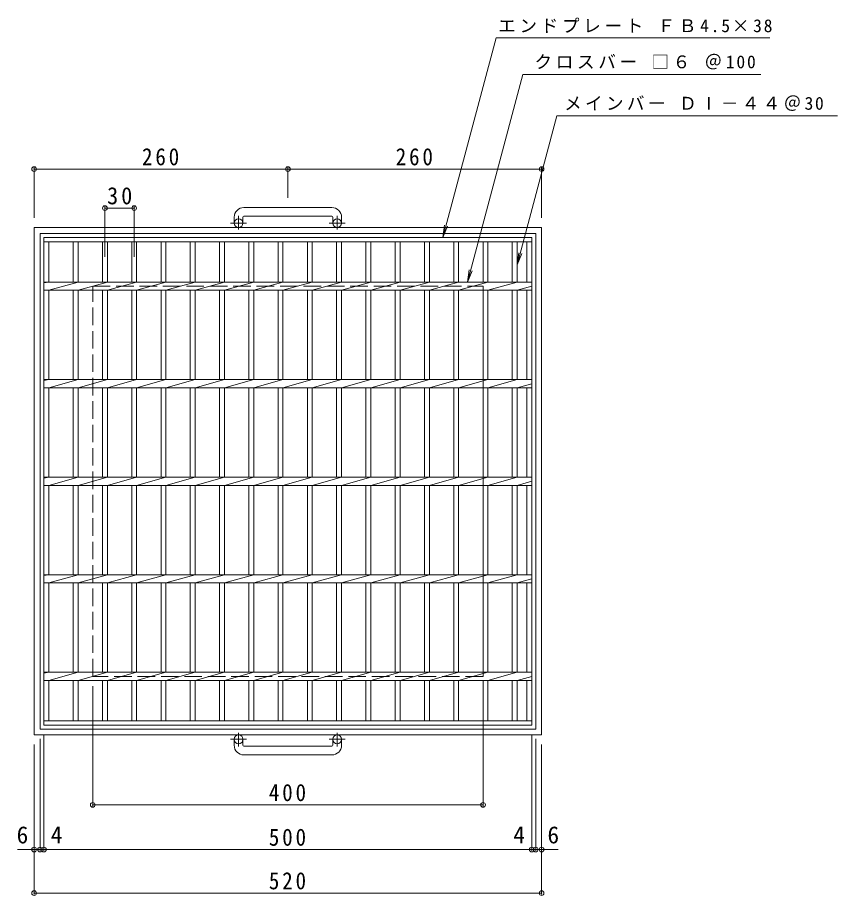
# Model space of a CAD drawing. Units: millimetres at full size, sheet at 1:6. Extents: x -721 to 1022, y -820 to 779.
# Drawn here: x -713 to 127, y -121 to 779 of the extents above; entities that cross this region are included whole.
import ezdxf
from ezdxf.enums import TextEntityAlignment as Align

# ---------------------------------------------------------------- set-up
doc = ezdxf.new("R2010")
doc.units = ezdxf.units.MM
doc.header["$LTSCALE"] = 6
doc.header["$PDMODE"] = 32
doc.header["$PDSIZE"] = 4.8
doc.linetypes.add('CHAIN1', pattern=[8, 5, -1, 1, -1])
doc.linetypes.add('DASHED3', pattern=[4, 3, -1])
for name, color, linetype, lineweight in [('B-0_通り芯', 3, 'Continuous', 9), ('B-1_ピット', 2, 'Continuous', 9), ('B-2_蓋', 3, 'Continuous', 9), ('B-4_寸法', 7, 'Continuous', 9), ('B-5_仕様文', 7, 'Continuous', 9)]:
    doc.layers.add(name, color=color, linetype=linetype, lineweight=lineweight)
doc.styles.add('ＭＳ ゴシック', font='')
doc.styles.get('ＭＳ ゴシック').set_extended_font_data('MS Gothic')

msp = doc.modelspace()

# ---------------------------------------------------------------- linework, layer by layer
at = {"layer": 'B-0_通り芯'}
for p, q in [((-680.928, 508.211), (-685.929, 507.211)), ((-650.929, 508.211), (-680.928, 499.731)), ((-620.929, 508.211), (-650.929, 499.731)), ((-590.93, 508.211), (-620.929, 499.731)), ((-560.93, 508.211), (-590.93, 499.731)), ((-530.931, 508.211), (-560.93, 499.731)), ((-500.931, 508.211), (-530.931, 499.731)), ((-470.931, 508.211), (-500.931, 499.731)), ((-440.932, 508.211), (-470.932, 499.731)), ((-410.932, 508.211), (-440.932, 499.731)), ((-380.933, 508.211), (-410.933, 499.731)), ((-350.933, 508.211), (-380.933, 499.731)), ((-320.934, 508.211), (-350.934, 499.731)), ((-290.934, 508.211), (-320.934, 499.731)), ((-260.935, 508.211), (-290.934, 499.731)), ((-230.935, 508.211), (-260.934, 499.731)), ((-200.935, 508.211), (-230.934, 499.731)), ((-185.929, 503.973), (-200.934, 499.731)), ((-680.928, 408.211), (-685.929, 407.211)), ((-650.929, 408.211), (-680.928, 399.731)), ((-620.929, 408.211), (-650.929, 399.731)), ((-590.93, 408.211), (-620.929, 399.731)), ((-560.93, 408.211), (-590.93, 399.731)), ((-530.931, 408.211), (-560.93, 399.731)), ((-500.931, 408.211), (-530.931, 399.731)), ((-470.931, 408.211), (-500.931, 399.731)), ((-440.932, 408.211), (-470.932, 399.731)), ((-410.932, 408.211), (-440.932, 399.731)), ((-380.933, 408.211), (-410.933, 399.731)), ((-350.933, 408.211), (-380.933, 399.731)), ((-320.934, 408.211), (-350.934, 399.731)), ((-290.934, 408.211), (-320.934, 399.731)), ((-260.935, 408.211), (-290.934, 399.731)), ((-230.935, 408.211), (-260.934, 399.731)), ((-200.935, 408.211), (-230.934, 399.731)), ((-185.929, 403.973), (-200.934, 399.731)), ((-680.928, 308.211), (-685.929, 307.211)), ((-650.929, 308.211), (-680.928, 299.731)), ((-620.929, 308.211), (-650.929, 299.731)), ((-590.93, 308.211), (-620.929, 299.731)), ((-560.93, 308.211), (-590.93, 299.731)), ((-530.931, 308.211), (-560.93, 299.731)), ((-500.931, 308.211), (-530.931, 299.731)), ((-470.931, 308.211), (-500.931, 299.731)), ((-440.932, 308.211), (-470.932, 299.731)), ((-410.932, 308.211), (-440.932, 299.731)), ((-380.933, 308.211), (-410.933, 299.731)), ((-350.933, 308.211), (-380.933, 299.731)), ((-320.934, 308.211), (-350.934, 299.731)), ((-290.934, 308.211), (-320.934, 299.731)), ((-260.935, 308.211), (-290.934, 299.731)), ((-230.935, 308.211), (-260.934, 299.731)), ((-200.935, 308.211), (-230.934, 299.731)), ((-185.929, 303.973), (-200.934, 299.731)), ((-680.928, 208.211), (-685.929, 207.211)), ((-650.929, 208.211), (-680.928, 199.731)), ((-620.929, 208.211), (-650.929, 199.731)), ((-590.93, 208.211), (-620.929, 199.731)), ((-560.93, 208.211), (-590.93, 199.731)), ((-530.931, 208.211), (-560.93, 199.731)), ((-500.931, 208.211), (-530.931, 199.731)), ((-470.931, 208.211), (-500.931, 199.731)), ((-440.932, 208.211), (-470.932, 199.731)), ((-410.932, 208.211), (-440.932, 199.731)), ((-380.933, 208.211), (-410.933, 199.731)), ((-350.933, 208.211), (-380.933, 199.731)), ((-320.934, 208.211), (-350.934, 199.731)), ((-290.934, 208.211), (-320.934, 199.731)), ((-260.935, 208.211), (-290.934, 199.731)), ((-230.935, 208.211), (-260.934, 199.731)), ((-200.935, 208.211), (-230.934, 199.731)), ((-185.929, 203.973), (-200.934, 199.731)), ((-680.928, 108.211), (-685.929, 107.211)), ((-650.929, 108.211), (-680.928, 99.731)), ((-620.929, 108.211), (-650.929, 99.731)), ((-590.93, 108.211), (-620.929, 99.731)), ((-560.93, 108.211), (-590.93, 99.731)), ((-530.931, 108.211), (-560.93, 99.731)), ((-500.931, 108.211), (-530.931, 99.731)), ((-470.931, 108.211), (-500.931, 99.731)), ((-440.932, 108.211), (-470.932, 99.731)), ((-410.932, 108.211), (-440.932, 99.731)), ((-380.933, 108.211), (-410.933, 99.731)), ((-350.933, 108.211), (-380.933, 99.731)), ((-320.934, 108.211), (-350.934, 99.731)), ((-290.934, 108.211), (-320.934, 99.731)), ((-260.935, 108.211), (-290.934, 99.731)), ((-230.935, 108.211), (-260.934, 99.731)), ((-200.935, 108.211), (-230.934, 99.731)), ((-185.929, 103.973), (-200.934, 99.731))]:
    msp.add_line(p, q, dxfattribs=at)
at = {"layer": 'B-1_ピット', "linetype": 'CHAIN1'}
for p, q in [((-486.428, 561.863), (-486.428, 575.961)), ((-385.428, 561.863), (-385.428, 575.961)), ((-478.265, 568.471), (-494.672, 568.471)), ((-377.265, 568.471), (-393.672, 568.471)), ((-486.428, 46.077), (-486.428, 31.98)), ((-385.428, 46.077), (-385.428, 31.98)), ((-478.265, 39.47), (-494.672, 39.47)), ((-377.265, 39.47), (-393.672, 39.47))]:
    msp.add_line(p, q, dxfattribs=at)
at = {"layer": 'B-1_ピット'}
for p, q in [((-390.928, 584.571), (-480.928, 584.571)), ((-490.928, 574.571), (-490.928, 568.471)), ((-481.928, 574.571), (-481.928, 568.471)), ((-480.928, 575.571), (-390.928, 575.571)), ((-389.928, 574.571), (-389.928, 568.471)), ((-380.928, 574.571), (-380.928, 568.471)), ((-695.928, 563.971), (-175.928, 563.971)), ((-695.928, 563.971), (-695.928, 43.971)), ((-689.929, 557.971), (-181.928, 557.971)), ((-689.929, 557.971), (-689.929, 49.971)), ((-181.928, 557.971), (-181.928, 49.971)), ((-175.928, 563.971), (-175.928, 43.971)), ((-689.929, 49.971), (-181.928, 49.971)), ((-695.928, 43.971), (-175.928, 43.971)), ((-490.928, 33.37), (-490.928, 39.47)), ((-481.928, 33.37), (-481.928, 39.47)), ((-389.928, 33.37), (-389.928, 39.47)), ((-380.928, 33.37), (-380.928, 39.47)), ((-480.928, 32.37), (-390.928, 32.37)), ((-390.928, 23.37), (-480.928, 23.37))]:
    msp.add_line(p, q, dxfattribs=at)
at = {"layer": 'B-1_ピット', "linetype": 'DASHED3'}
for p, q in [((-635.929, 503.971), (-235.929, 503.971)), ((-635.929, 103.971), (-635.929, 503.971)), ((-235.929, 503.971), (-235.929, 103.971)), ((-235.929, 103.971), (-635.929, 103.971))]:
    msp.add_line(p, q, dxfattribs=at)
at = {"layer": 'B-1_ピット'}
for centre in [(-486.428, 568.471), (-385.428, 568.471), (-486.428, 39.47), (-385.428, 39.47)]:
    msp.add_circle(centre, 4.5, dxfattribs=at)
for centre, radius, start, end in [((-480.928, 574.571), 10, 90, 180), ((-390.928, 574.571), 10, 0, 90), ((-480.928, 574.571), 1, 90, 180), ((-390.928, 574.571), 1, 0, 90), ((-480.928, 33.37), 10, 180, 270), ((-480.928, 33.37), 1, 180, 270), ((-390.928, 33.37), 10, 270, 0), ((-390.928, 33.37), 1, 270, 0)]:
    msp.add_arc(centre, radius, start, end, dxfattribs=at)
at = {"layer": 'B-2_蓋'}
for p, q in [((-685.929, 553.971), (-185.929, 553.971)), ((-685.929, 53.971), (-685.929, 553.971)), ((-685.929, 549.471), (-185.929, 549.471)), ((-680.928, 508.211), (-680.928, 549.471)), ((-655.929, 549.471), (-655.929, 508.211)), ((-650.929, 549.471), (-650.929, 508.211)), ((-625.929, 549.471), (-625.929, 508.211)), ((-620.929, 549.471), (-620.929, 508.211)), ((-595.929, 549.471), (-595.929, 508.211)), ((-590.929, 549.471), (-590.929, 508.211)), ((-565.929, 549.471), (-565.929, 508.211)), ((-560.929, 549.471), (-560.929, 508.211)), ((-535.929, 549.471), (-535.929, 508.211)), ((-530.929, 549.471), (-530.929, 508.211)), ((-505.929, 549.471), (-505.929, 508.211)), ((-500.929, 549.471), (-500.929, 508.211)), ((-475.929, 549.471), (-475.929, 508.211)), ((-470.929, 549.471), (-470.929, 508.211)), ((-445.929, 549.471), (-445.929, 508.211)), ((-440.929, 549.471), (-440.929, 508.211)), ((-415.929, 549.471), (-415.929, 508.211)), ((-410.929, 549.471), (-410.929, 508.211)), ((-385.929, 549.471), (-385.929, 508.211)), ((-380.929, 549.471), (-380.929, 508.211)), ((-355.929, 549.471), (-355.929, 508.211)), ((-350.929, 549.471), (-350.929, 508.211)), ((-325.929, 549.471), (-325.929, 508.211)), ((-320.929, 549.471), (-320.929, 508.211)), ((-295.929, 549.471), (-295.929, 508.211)), ((-290.929, 549.471), (-290.929, 508.211)), ((-265.929, 549.471), (-265.929, 508.211)), ((-260.929, 549.471), (-260.929, 508.211)), ((-235.929, 549.471), (-235.929, 508.211)), ((-230.929, 549.471), (-230.929, 508.211)), ((-205.929, 549.471), (-205.929, 508.211)), ((-200.929, 549.471), (-200.929, 508.211)), ((-190.928, 549.471), (-190.928, 508.211)), ((-185.929, 53.971), (-185.929, 553.971)), ((-685.929, 508.211), (-185.929, 508.211)), ((-685.929, 499.731), (-185.929, 499.731)), ((-680.928, 408.211), (-680.928, 499.731)), ((-655.929, 499.731), (-655.929, 408.211)), ((-650.929, 499.731), (-650.929, 408.211)), ((-625.929, 499.731), (-625.929, 408.211)), ((-620.929, 499.731), (-620.929, 408.211)), ((-595.929, 499.731), (-595.929, 408.211)), ((-590.929, 499.731), (-590.929, 408.211)), ((-565.929, 499.731), (-565.929, 408.211)), ((-560.929, 499.731), (-560.929, 408.211)), ((-535.929, 499.731), (-535.929, 408.211)), ((-530.929, 499.731), (-530.929, 408.211)), ((-505.929, 499.731), (-505.929, 408.211)), ((-500.929, 499.731), (-500.929, 408.211)), ((-475.929, 499.731), (-475.929, 408.211)), ((-470.929, 499.731), (-470.929, 408.211)), ((-445.929, 499.731), (-445.929, 408.211)), ((-440.929, 499.731), (-440.929, 408.211)), ((-415.929, 499.731), (-415.929, 408.211)), ((-410.929, 499.731), (-410.929, 408.211)), ((-385.929, 499.731), (-385.929, 408.211)), ((-380.929, 499.731), (-380.929, 408.211)), ((-355.929, 499.731), (-355.929, 408.211)), ((-350.929, 499.731), (-350.929, 408.211)), ((-325.929, 499.731), (-325.929, 408.211)), ((-320.929, 499.731), (-320.929, 408.211)), ((-295.929, 499.731), (-295.929, 408.211)), ((-290.929, 499.731), (-290.929, 408.211)), ((-265.929, 499.731), (-265.929, 408.211)), ((-260.929, 499.731), (-260.929, 408.211)), ((-235.929, 499.731), (-235.929, 408.211)), ((-230.929, 499.731), (-230.929, 408.211)), ((-205.929, 499.731), (-205.929, 408.211)), ((-200.929, 499.731), (-200.929, 408.211)), ((-190.928, 499.731), (-190.928, 408.211)), ((-685.929, 408.211), (-185.929, 408.211)), ((-685.929, 399.731), (-185.929, 399.731)), ((-680.928, 308.211), (-680.928, 399.731)), ((-655.929, 399.731), (-655.929, 308.211)), ((-650.929, 399.731), (-650.929, 308.211)), ((-625.929, 399.731), (-625.929, 308.211)), ((-620.929, 399.731), (-620.929, 308.211)), ((-595.929, 399.731), (-595.929, 308.211)), ((-590.929, 399.731), (-590.929, 308.211)), ((-565.929, 399.731), (-565.929, 308.211)), ((-560.929, 399.731), (-560.929, 308.211)), ((-535.929, 399.731), (-535.929, 308.211)), ((-530.929, 399.731), (-530.929, 308.211)), ((-505.929, 399.731), (-505.929, 308.211)), ((-500.929, 399.731), (-500.929, 308.211)), ((-475.929, 399.731), (-475.929, 308.211)), ((-470.929, 399.731), (-470.929, 308.211)), ((-445.929, 399.731), (-445.929, 308.211)), ((-440.929, 399.731), (-440.929, 308.211)), ((-415.929, 399.731), (-415.929, 308.211)), ((-410.929, 399.731), (-410.929, 308.211)), ((-385.929, 399.731), (-385.929, 308.211)), ((-380.929, 399.731), (-380.929, 308.211)), ((-355.929, 399.731), (-355.929, 308.211)), ((-350.929, 399.731), (-350.929, 308.211)), ((-325.929, 399.731), (-325.929, 308.211)), ((-320.929, 399.731), (-320.929, 308.211)), ((-295.929, 399.731), (-295.929, 308.211)), ((-290.929, 399.731), (-290.929, 308.211)), ((-265.929, 399.731), (-265.929, 308.211)), ((-260.929, 399.731), (-260.929, 308.211)), ((-235.929, 399.731), (-235.929, 308.211)), ((-230.929, 399.731), (-230.929, 308.211)), ((-205.929, 399.731), (-205.929, 308.211)), ((-200.929, 399.731), (-200.929, 308.211)), ((-190.928, 399.731), (-190.928, 308.211)), ((-685.929, 308.211), (-185.929, 308.211)), ((-685.929, 299.731), (-185.929, 299.731)), ((-680.928, 208.211), (-680.928, 299.731)), ((-655.929, 299.731), (-655.929, 208.211)), ((-650.929, 299.731), (-650.929, 208.211)), ((-625.929, 299.731), (-625.929, 208.211)), ((-620.929, 299.731), (-620.929, 208.211)), ((-595.929, 299.731), (-595.929, 208.211)), ((-590.929, 299.731), (-590.929, 208.211)), ((-565.929, 299.731), (-565.929, 208.211)), ((-560.929, 299.731), (-560.929, 208.211)), ((-535.929, 299.731), (-535.929, 208.211)), ((-530.929, 299.731), (-530.929, 208.211)), ((-505.929, 299.731), (-505.929, 208.211)), ((-500.929, 299.731), (-500.929, 208.211)), ((-475.929, 299.731), (-475.929, 208.211)), ((-470.929, 299.731), (-470.929, 208.211)), ((-445.929, 299.731), (-445.929, 208.211)), ((-440.929, 299.731), (-440.929, 208.211)), ((-415.929, 299.731), (-415.929, 208.211)), ((-410.929, 299.731), (-410.929, 208.211)), ((-385.929, 299.731), (-385.929, 208.211)), ((-380.929, 299.731), (-380.929, 208.211)), ((-355.929, 299.731), (-355.929, 208.211)), ((-350.929, 299.731), (-350.929, 208.211)), ((-325.929, 299.731), (-325.929, 208.211)), ((-320.929, 299.731), (-320.929, 208.211)), ((-295.929, 299.731), (-295.929, 208.211)), ((-290.929, 299.731), (-290.929, 208.211)), ((-265.929, 299.731), (-265.929, 208.211)), ((-260.929, 299.731), (-260.929, 208.211)), ((-235.929, 299.731), (-235.929, 208.211)), ((-230.929, 299.731), (-230.929, 208.211)), ((-205.929, 299.731), (-205.929, 208.211)), ((-200.929, 299.731), (-200.929, 208.211)), ((-190.928, 299.731), (-190.928, 208.211)), ((-685.929, 208.211), (-185.929, 208.211)), ((-685.929, 199.731), (-185.929, 199.731)), ((-680.928, 108.211), (-680.928, 199.731)), ((-655.929, 199.731), (-655.929, 108.211)), ((-650.929, 199.731), (-650.929, 108.211)), ((-625.929, 199.731), (-625.929, 108.211)), ((-620.929, 199.731), (-620.929, 108.211)), ((-595.929, 199.731), (-595.929, 108.211)), ((-590.929, 199.731), (-590.929, 108.211)), ((-565.929, 199.731), (-565.929, 108.211)), ((-560.929, 199.731), (-560.929, 108.211)), ((-535.929, 199.731), (-535.929, 108.211)), ((-530.929, 199.731), (-530.929, 108.211)), ((-505.929, 199.731), (-505.929, 108.211)), ((-500.929, 199.731), (-500.929, 108.211)), ((-475.929, 199.731), (-475.929, 108.211)), ((-470.929, 199.731), (-470.929, 108.211)), ((-445.929, 199.731), (-445.929, 108.211)), ((-440.929, 199.731), (-440.929, 108.211)), ((-415.929, 199.731), (-415.929, 108.211)), ((-410.929, 199.731), (-410.929, 108.211)), ((-385.929, 199.731), (-385.929, 108.211)), ((-380.929, 199.731), (-380.929, 108.211)), ((-355.929, 199.731), (-355.929, 108.211)), ((-350.929, 199.731), (-350.929, 108.211)), ((-325.929, 199.731), (-325.929, 108.211)), ((-320.929, 199.731), (-320.929, 108.211)), ((-295.929, 199.731), (-295.929, 108.211)), ((-290.929, 199.731), (-290.929, 108.211)), ((-265.929, 199.731), (-265.929, 108.211)), ((-260.929, 199.731), (-260.929, 108.211)), ((-235.929, 199.731), (-235.929, 108.211)), ((-230.929, 199.731), (-230.929, 108.211)), ((-205.929, 199.731), (-205.929, 108.211)), ((-200.929, 199.731), (-200.929, 108.211)), ((-190.928, 199.731), (-190.928, 108.211)), ((-685.929, 108.211), (-185.929, 108.211)), ((-685.929, 99.731), (-185.929, 99.731)), ((-680.928, 58.471), (-680.928, 99.731)), ((-655.929, 99.731), (-655.929, 58.471)), ((-650.929, 99.731), (-650.929, 58.471)), ((-625.929, 99.731), (-625.929, 58.471)), ((-620.929, 99.731), (-620.929, 58.471)), ((-595.929, 99.731), (-595.929, 58.471)), ((-590.929, 99.731), (-590.929, 58.471)), ((-565.929, 99.731), (-565.929, 58.471)), ((-560.929, 99.731), (-560.929, 58.471)), ((-535.929, 99.731), (-535.929, 58.471)), ((-530.929, 99.731), (-530.929, 58.471)), ((-505.929, 99.731), (-505.929, 58.471)), ((-500.929, 99.731), (-500.929, 58.471)), ((-475.929, 99.731), (-475.929, 58.471)), ((-470.929, 99.731), (-470.929, 58.471)), ((-445.929, 99.731), (-445.929, 58.471)), ((-440.929, 99.731), (-440.929, 58.471)), ((-415.929, 99.731), (-415.929, 58.471)), ((-410.929, 99.731), (-410.929, 58.471)), ((-385.929, 99.731), (-385.929, 58.471)), ((-380.929, 99.731), (-380.929, 58.471)), ((-355.929, 99.731), (-355.929, 58.471)), ((-350.929, 99.731), (-350.929, 58.471)), ((-325.929, 99.731), (-325.929, 58.471)), ((-320.929, 99.731), (-320.929, 58.471)), ((-295.929, 99.731), (-295.929, 58.471)), ((-290.929, 99.731), (-290.929, 58.471)), ((-265.929, 99.731), (-265.929, 58.471)), ((-260.929, 99.731), (-260.929, 58.471)), ((-235.929, 99.731), (-235.929, 58.471)), ((-230.929, 99.731), (-230.929, 58.471)), ((-205.929, 99.731), (-205.929, 58.471)), ((-200.929, 99.731), (-200.929, 58.471)), ((-190.928, 99.731), (-190.928, 58.471)), ((-185.929, 58.471), (-685.929, 58.471)), ((-185.929, 53.971), (-685.929, 53.971))]:
    msp.add_line(p, q, dxfattribs=at)
at = {"layer": 'B-4_寸法'}
for p, q in [((-695.928, 625.471), (-695.928, 573.971)), ((-695.928, 623.971), (-435.928, 623.971)), ((-435.928, 625.471), (-435.928, 594.571)), ((-435.928, 623.971), (-175.928, 623.971)), ((-175.928, 625.471), (-175.928, 573.971)), ((-623.429, 585.471), (-623.429, 533.971)), ((-593.429, 585.471), (-593.429, 533.971)), ((-623.429, 583.971), (-593.429, 583.971)), ((-635.929, -29.272), (-635.929, 93.971)), ((-235.929, -29.272), (-235.929, 93.971)), ((-689.929, -75.034), (-689.929, 39.971)), ((-685.929, -75.034), (-685.929, 43.971)), ((-185.929, -75.034), (-185.929, 43.971)), ((-181.928, -75.034), (-181.928, 39.971)), ((-695.928, -119.692), (-695.928, 33.971)), ((-175.928, -119.692), (-175.928, 33.971)), ((-635.929, -27.772), (-235.929, -27.772)), ((-695.928, -73.534), (-712.928, -73.534)), ((-695.928, -73.534), (-689.929, -73.534)), ((-689.929, -73.534), (-685.929, -73.534)), ((-685.929, -73.534), (-185.929, -73.534)), ((-185.929, -73.534), (-181.928, -73.534)), ((-181.928, -73.534), (-175.928, -73.534)), ((-175.928, -73.534), (-158.928, -73.534)), ((-695.928, -118.192), (-175.928, -118.192))]:
    msp.add_line(p, q, dxfattribs=at)
for p in [(-695.928, 623.971), (-435.928, 623.971), (-175.928, 623.971), (-623.429, 583.971), (-593.429, 583.971), (-635.929, -27.772), (-235.929, -27.772), (-695.928, -73.534), (-689.929, -73.534), (-685.929, -73.534), (-185.929, -73.534), (-181.928, -73.534), (-175.928, -73.534), (-695.928, -118.192), (-175.928, -118.192)]:
    msp.add_point(p, dxfattribs=at)
at = {"layer": 'B-5_仕様文'}
for p, q in [((-276.954, 553.971), (-222.349, 758.545)), ((-222.349, 758.545), (58.003, 758.545)), ((-251.929, 508.211), (-195.11, 721.045)), ((-195.11, 721.045), (48.892, 721.045)), ((-200.929, 525.737), (-160.194, 678.545)), ((-160.194, 678.545), (127.258, 678.545)), ((-276.954, 553.971), (-275.322, 566.364)), ((-276.954, 553.971), (-272.17, 565.519)), ((-200.929, 525.737), (-199.298, 538.13)), ((-200.929, 525.737), (-196.146, 537.286)), ((-251.929, 508.211), (-250.297, 520.604)), ((-251.929, 508.211), (-247.145, 519.759))]:
    msp.add_line(p, q, dxfattribs=at)

# ---------------------------------------------------------------- texts
at = {"layer": 'B-4_寸法', "color": 2, "style": 'ＭＳ ゴシック'}
for s, p in [('6', (-713.928, -72.534)), ('4', (-678.929, -72.534)), ('4', (-204.928, -72.534)), ('6', (-169.928, -72.534))]:
    msp.add_text(s, height=17.6, dxfattribs=at).set_placement(p, align=Align.BOTTOM_LEFT)
at = {"layer": 'B-4_寸法', "color": 2, "char_height": 17.6, "attachment_point": 7, "style": 'ＭＳ ゴシック'}
for s, insert in [('\\T1.27;\\W0.9;260', (-585.428, 627.571)), ('\\T1.27;\\W0.9;260', (-325.428, 627.571)), ('\\T1.27;\\W0.95;30', (-621.179, 587.571)), ('\\T1.27;\\W0.9;400', (-455.429, -24.172)), ('\\T1.27;\\W0.9;500', (-455.429, -69.934)), ('\\T1.27;\\W0.9;520', (-455.428, -114.592))]:
    msp.add_mtext(s, dxfattribs=dict(at, insert=insert))
at = {"layer": 'B-5_仕様文', "char_height": 13.2, "attachment_point": 7, "style": 'ＭＳ ゴシック'}
for s, insert in [('\\T1.21;エンドプレート\\~ＦＢ4.5×38', (-220.442, 763.545)), ('\\T1.21;クロスバー\\~□６\\~＠100', (-183.169, 726.045)), ('\\T1.19;メインバー\\~ＤⅠ－４４＠30', (-152.801, 683.545))]:
    msp.add_mtext(s, dxfattribs=dict(at, insert=insert))

doc.saveas('drawing.dxf')
